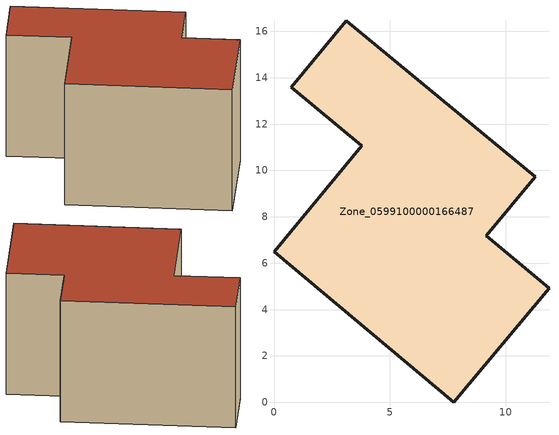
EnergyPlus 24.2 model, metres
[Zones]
Zone_0599100000166487
 floor ground (C_G): 3.79,11.06 0.73,13.58 3.11,16.46 11.27,9.72 9.15,7.19 11.86,4.92 7.76,0 0,6.49 z0
 wall outside (C_F): 7.76,0 11.86,4.92 9.15,7.19 11.27,9.72 3.11,16.46 0.73,13.58 3.79,11.06 0,6.49 7.76,0 z0:8.25
 roof outside (C_R): 3.79,11.06 0,6.49 7.76,0 11.86,4.92 9.15,7.19 11.27,9.72 3.11,16.46 0.73,13.58 z8.25
[BUILDING]
Pand.0599100000166487: North Axis=0; Terrain=City; Loads Convergence Tolerance Value=0.04; Temperature Convergence Tolerance Value=0.4; Solar Distribution=FullExterior; Maximum Number of Warmup Days=25; Minimum Number of Warmup Days=1
[Site:Location]
Rotterdam.The.Hague.AP_ZH_NLD Design_Conditions: Latitude=51.96; Longitude=4.45; Time Zone=1; Elevation=-4.5
[SITE:GROUNDTEMPERATURE:BUILDINGSURFACE]
18, 18, 18, 18, 18, 18, 18, 18, 18, 18, 18, 18
[MATERIAL] Thermal Absorptance=0.9; Solar Absorptance=0.7; Visible Absorptance=0.7
Name | Roughness | Thickness | Conductivity | Density | Specific Heat
G.TC.1946-1964 | MediumSmooth | 0.15 | 1 | 540 | 1210
F.TC.1946-1964 | Rough | 0.3 | 0.857143 | 1920 | 840
R.TC.1946-1964 | MediumRough | 0.2 | 0.235294 | 1500 | 1000
[CONSTRUCTION]
C_G: G.TC.1946-1964
C_F: F.TC.1946-1964
C_R: R.TC.1946-1964
[ZONE]
Zone_0599100000166487: Type=1; Multiplier=1; Ceiling Height=Autocalculate; Volume=Autocalculate; Floor Area=autocalculate; Part of Total Floor Area=Yes
[ZONEINFILTRATION:DESIGNFLOWRATE]
Infil_Zone_0599100000166487: Zone or ZoneList or Space or SpaceList=Zone_0599100000166487; Schedule=AlwaysOn; Design Flow Rate Calculation Method=Flow/Area; Flow Rate per Floor Area=0.003; Constant Term Coefficient=1; Temperature Term Coefficient=0; Velocity Term Coefficient=0; Velocity Squared Term Coefficient=0
[HVACTEMPLATE:ZONE:IDEALLOADSAIRSYSTEM]
Zone_0599100000166487: Maximum Heating Supply Air Temperature=50; Minimum Cooling Supply Air Temperature=13; Maximum Heating Supply Air Humidity Ratio=0.0156; Minimum Cooling Supply Air Humidity Ratio=0.0077; Heating Limit=NoLimit; Cooling Limit=NoLimit; Dehumidification Control Type=ConstantSensibleHeatRatio; Cooling Sensible Heat Ratio=0.7; Dehumidification Setpoint=60; Humidification Control Type=None; Humidification Setpoint=30; Outdoor Air Method=None; Outdoor Air Flow Rate per Person=0.00944; Outdoor Air Flow Rate per Zone Floor Area=0; Outdoor Air Flow Rate per Zone=0; Demand Controlled Ventilation Type=None; Outdoor Air Economizer Type=NoEconomizer; Heat Recovery Type=None; Sensible Heat Recovery Effectiveness=0.7; Latent Heat Recovery Effectiveness=0.65
[ZONECONTROL:THERMOSTAT]
ThermostatControl_Zone_0599100000166487: Zone or ZoneList=Zone_0599100000166487; Control Type Schedule=DualSetpointControlType; Control 1=Thermostat_Zone_0599100000166487; Temperature Difference Between Cutout And Setpoint=0
[THERMOSTATSETPOINT:DUALSETPOINT]
Thermostat_Zone_0599100000166487: Heating Setpoint Temperature Schedule=HeatingSetpoint_Zone_0599100000166487; Cooling Setpoint Temperature Schedule=CoolingSetpoint_Zone_0599100000166487
[SCHEDULE:COMPACT]
HeatingSetpoint_Zone_0599100000166487: Through: 12/31, For: AllDays, Until: 24:00, 21
CoolingSetpoint_Zone_0599100000166487: Through: 12/31, For: AllDays, Until: 24:00, 24
DualSetpointControlType: Through: 12/31, For: AllDays, Until: 24:00, 4
AlwaysOn: Through: 12/31, For: AllDays, Until: 24:00, 1
